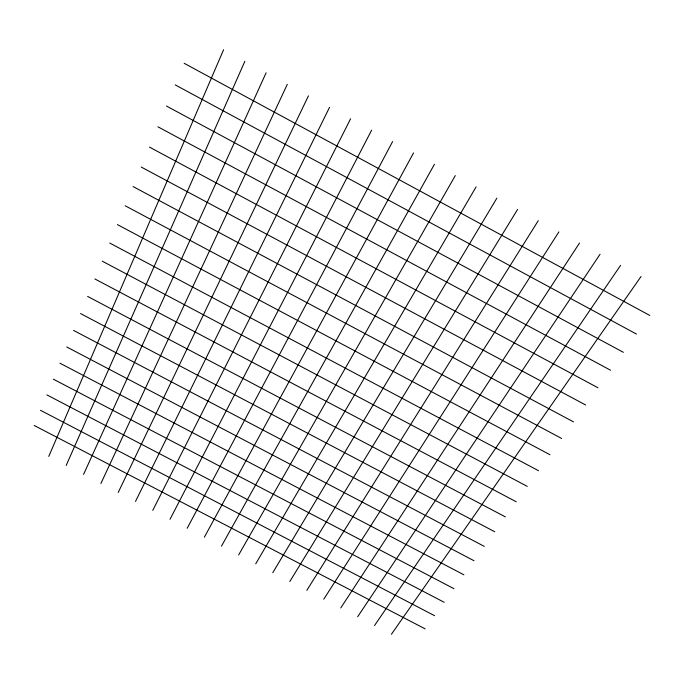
<?xml version="1.0" encoding="UTF-8"?>
<svg xmlns="http://www.w3.org/2000/svg" width="684" height="684" viewBox="0 0 684 684"><rect width="100%" height="100%" fill="white"/><g stroke="black" fill="none" stroke-linecap="round" stroke-linejoin="round"><path stroke-width="1.03" d="M48.778 456.399L223.582 49.727M66.186 465.436L244.863 61.286M83.559 474.457L266.102 72.82M100.899 483.46L287.297 84.337M118.221 492.454L308.45 95.82M135.509 501.423L329.56 107.285M152.763 510.384L350.618 118.734M170 519.327L371.643 130.148M187.202 528.262L392.616 141.545M204.371 537.179L413.555 152.917M221.513 546.08L434.443 164.271M238.631 554.963L455.296 175.591M255.722 563.83L476.098 186.894M272.779 572.688L496.866 198.172M289.811 581.528L517.591 209.432M306.817 590.36L538.274 220.667M323.788 599.175L558.905 231.876M340.743 607.973L579.502 243.068M357.655 616.754L600.056 254.234M374.55 625.518L620.576 265.375M391.41 634.273L641.045 276.498M40.484 410.306L434.588 615.694M34.2 425.474L425.149 628.87M53.369 379.184L453.954 588.676M46.871 394.882L444.19 602.296M66.716 346.959L473.995 560.718M59.987 363.213L463.889 574.816M80.541 313.571L494.746 531.767M73.564 330.415L484.281 546.371M102.241 261.168L527.279 486.384M94.879 278.961L516.24 501.782M87.646 296.42L505.399 516.916M117.392 224.583L549.97 454.723M109.748 243.051L538.522 470.703M125.181 205.773L561.632 438.453M141.22 167.041L585.624 404.979M133.123 186.595L573.517 421.874M157.893 126.788L610.547 370.215M149.48 147.111L597.97 387.768M175.241 84.893L636.462 334.066M166.477 106.046L623.38 352.32M184.184 63.313L649.8 315.452"/></g></svg>
